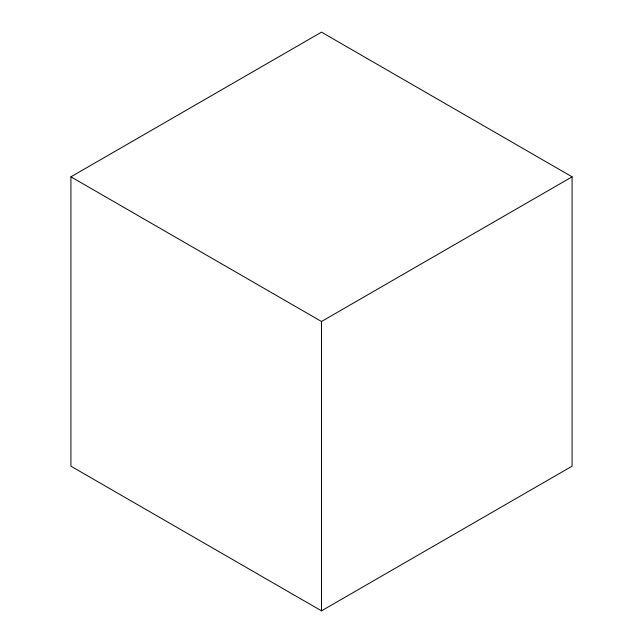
<?xml version="1.0" encoding="UTF-8"?>
<svg xmlns="http://www.w3.org/2000/svg" width="643" height="643" viewBox="0 0 643 643"><rect width="100%" height="100%" fill="white"/><g stroke="black" fill="none" stroke-linecap="round" stroke-linejoin="round"><path stroke-width="0.96" d="M70.915 176.825L321.5 32.15L572.085 176.825L572.085 466.175L321.5 610.85L70.915 466.175L70.915 176.825L321.5 321.5L572.085 176.825M321.5 321.5L321.5 610.85"/></g></svg>
